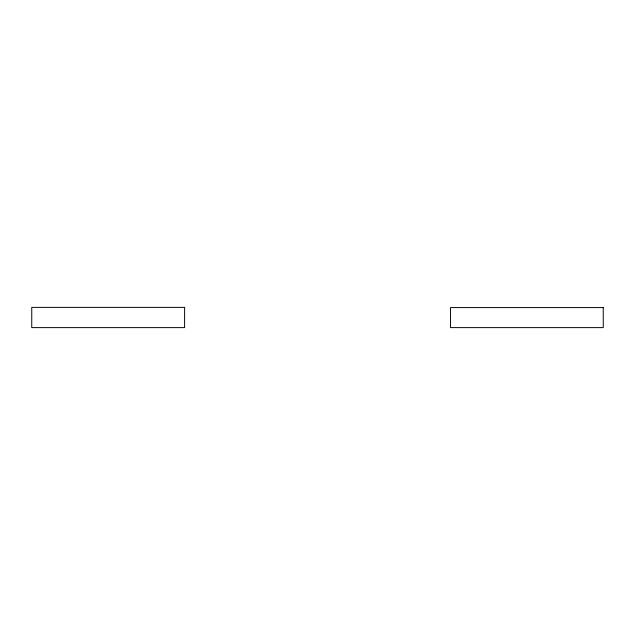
<?xml version="1.0" encoding="UTF-8"?>
<svg xmlns="http://www.w3.org/2000/svg" width="635" height="635" viewBox="0 0 635 635"><rect width="100%" height="100%" fill="white"/><g stroke="black" fill="none" stroke-linecap="round" stroke-linejoin="round"><path stroke-width="0.95" d="M184.602 307.388L31.75 307.388L31.75 327.612L184.602 327.612L184.602 307.388M603.25 307.586L450.532 307.586L450.532 327.612L603.25 327.612L603.25 307.586"/></g></svg>
